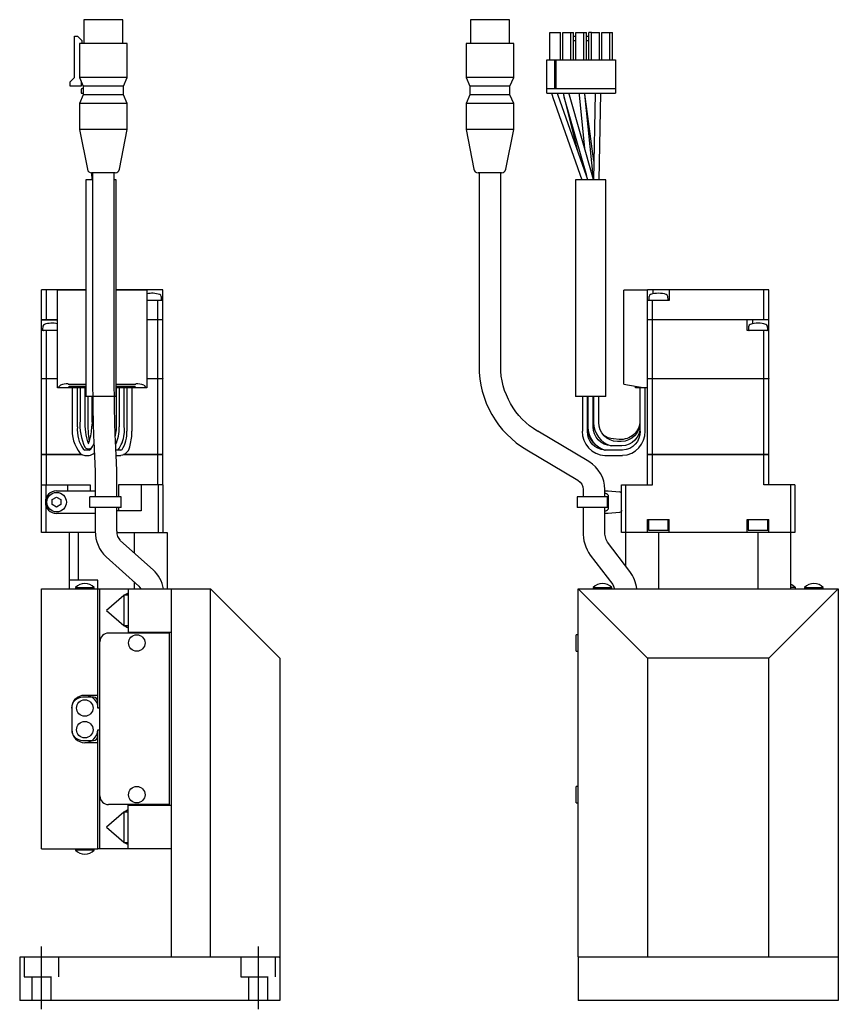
# Model space of a CAD drawing. Extents: x 0 to 420, y -8 to 410.
# Drawn here: x 230.7 to 419.6, y 90.7 to 319 of the extents above; entities that cross this region are included whole.
import ezdxf

# ---------------------------------------------------------------- set-up
doc = ezdxf.new("R2010")
doc.units = 0
doc.header["$LTSCALE"] = 0.5
doc.linetypes.add('CENTER', pattern=[50.8, 31.75, -6.35, 6.35, -6.35])
doc.linetypes.add('DASHED', pattern=[19.05, 12.7, -6.35])
for name, color, linetype in [('MSM_CENTER', 1, 'CENTER'), ('MSM_CONTINUOUS', 7, 'CONTINUOUS'), ('MSM_DASHED', 4, 'DASHED')]:
    doc.layers.add(name, color=color, linetype=linetype)

msp = doc.modelspace()

# ---------------------------------------------------------------- linework, layer by layer
at = {"layer": 'MSM_CENTER'}
for p, q in [((235.72, 90.72), (235.72, 105.22)), ((285.72, 105.22), (285.72, 90.72))]:
    msp.add_line(p, q, dxfattribs=at)
at = {"layer": 'MSM_CONTINUOUS'}
for p, q in [((254.52, 319.02), (245.52, 319.02)), ((245.52, 319.02), (245.52, 313.52)), ((254.52, 313.52), (254.52, 319.02)), ((343.7, 319.02), (334.7, 319.02)), ((334.7, 319.02), (334.7, 313.52)), ((343.7, 313.52), (343.7, 319.02)), ((243.36, 305.69), (243.36, 315.23)), ((243.36, 315.23), (244.06, 315.23)), ((244.06, 315.23), (245.06, 314.23)), ((353.08, 316.12), (355.48, 316.12)), ((353.08, 309.77), (353.08, 316.12)), ((355.48, 309.77), (355.48, 316.12)), ((356.08, 316.12), (357.88, 316.12)), ((356.08, 309.77), (356.08, 316.12)), ((357.88, 309.77), (357.88, 316.12)), ((357.88, 316.12), (358.48, 316.12)), ((358.48, 309.77), (358.48, 316.12)), ((358.48, 315.23), (359.08, 315.23)), ((359.08, 316.12), (360.88, 316.12)), ((359.08, 309.77), (359.08, 316.12)), ((360.88, 309.77), (360.88, 316.12)), ((360.88, 316.12), (361.48, 316.12)), ((361.48, 309.77), (361.48, 316.12)), ((361.48, 315.23), (362.08, 315.23)), ((362.08, 309.77), (362.08, 316.12)), ((362.68, 316.12), (362.08, 316.12)), ((362.68, 309.77), (362.68, 316.12)), ((362.68, 316.12), (364.48, 316.12)), ((364.48, 309.77), (364.48, 316.12)), ((365.08, 316.12), (366.88, 316.12)), ((365.08, 309.77), (365.08, 316.12)), ((366.88, 309.77), (366.88, 316.12)), ((366.88, 316.12), (367.48, 316.12)), ((367.48, 309.77), (367.48, 316.12)), ((255.52, 313.52), (244.52, 313.52)), ((244.52, 313.52), (244.52, 305.72)), ((245.06, 314.23), (245.06, 313.52)), ((255.52, 305.72), (255.52, 313.52)), ((344.7, 313.52), (333.7, 313.52)), ((333.7, 313.52), (333.7, 305.72)), ((344.7, 305.72), (344.7, 313.52)), ((358.48, 314.23), (359.08, 314.23)), ((361.48, 314.23), (362.08, 314.23)), ((352.35, 302.12), (352.35, 309.77)), ((352.35, 309.77), (368.2, 309.77)), ((354.13, 309.77), (354.13, 303.14)), ((354.43, 309.77), (354.43, 303.14)), ((368.2, 309.77), (368.2, 302.12)), ((242.34, 304.67), (243.36, 305.69)), ((242.34, 303.67), (242.34, 304.67)), ((244.87, 303.67), (242.34, 303.67)), ((255.52, 305.72), (244.52, 305.72)), ((244.52, 305.72), (245.37, 303.72)), ((244.87, 304.9), (244.87, 303.67)), ((254.67, 303.72), (245.37, 303.72)), ((245.37, 303.72), (245.37, 301.72)), ((254.67, 303.72), (255.52, 305.72)), ((254.67, 301.72), (254.67, 303.72)), ((344.7, 305.72), (333.7, 305.72)), ((333.7, 305.72), (334.55, 303.72)), ((343.85, 303.72), (334.55, 303.72)), ((334.55, 303.72), (334.55, 301.72)), ((343.85, 303.72), (344.7, 305.72)), ((343.85, 301.72), (343.85, 303.72)), ((245.37, 301.72), (244.52, 299.72)), ((244.91, 302.84), (244.91, 302.12)), ((244.91, 302.12), (245.37, 302.12)), ((245.37, 303.14), (245.21, 303.14)), ((254.67, 301.72), (245.37, 301.72)), ((255.52, 299.72), (254.67, 301.72)), ((334.55, 301.72), (333.7, 299.72)), ((343.85, 301.72), (334.55, 301.72)), ((344.7, 299.72), (343.85, 301.72)), ((352.35, 303.14), (368.2, 303.14)), ((352.35, 302.12), (368.2, 302.12)), ((353.46, 302.13), (353.72, 301.09)), ((354.95, 301.52), (354.78, 302.12)), ((354.95, 301.51), (354.78, 302.12)), ((361.5, 283.05), (354.95, 301.52)), ((356.13, 302.12), (356.27, 301.36)), ((356.14, 302.13), (356.31, 301.27)), ((356.27, 301.36), (359.38, 289.05)), ((357.56, 301.63), (357.45, 302.12)), ((363.1, 282.2), (357.56, 301.63)), ((359.8, 302.12), (359.83, 301.71)), ((359.83, 301.71), (361.08, 289.3)), ((361.13, 301.84), (361.11, 302.12)), ((361.13, 301.88), (361.11, 302.12)), ((363.18, 286.42), (361.13, 301.88)), ((363.09, 282.24), (361.13, 301.84)), ((363.5, 302.04), (363.1, 282.2)), ((363.5, 302.12), (363.49, 301.97)), ((363.5, 302.12), (363.5, 302.04)), ((364.4, 282.12), (364.8, 302.01)), ((364.8, 302.01), (364.8, 302.12)), ((255.52, 299.72), (244.52, 299.72)), ((244.52, 299.72), (244.52, 293.72)), ((255.52, 293.72), (255.52, 299.72)), ((344.7, 299.72), (333.7, 299.72)), ((333.7, 299.72), (333.7, 293.72)), ((344.7, 293.72), (344.7, 299.72)), ((353.72, 301.09), (360.46, 282.12)), ((356.31, 301.27), (361.5, 283.06)), ((255.52, 293.72), (244.52, 293.72)), ((244.52, 293.72), (246.33, 284.53)), ((253.72, 284.53), (255.52, 293.72)), ((344.7, 293.72), (333.7, 293.72)), ((333.7, 293.72), (335.5, 284.53)), ((342.89, 284.53), (344.7, 293.72)), ((252.74, 283.72), (247.31, 283.72)), ((247.31, 283.72), (247.33, 282.12)), ((247.52, 283.72), (247.52, 239.11)), ((252.52, 239.11), (252.52, 283.72)), ((341.91, 283.72), (336.48, 283.72)), ((336.7, 283.72), (336.7, 239.11)), ((341.7, 239.11), (341.7, 283.72)), ((247.52, 282.12), (245.96, 282.12)), ((245.96, 282.12), (245.96, 232.12)), ((252.96, 282.12), (252.52, 282.12)), ((252.96, 232.12), (252.96, 282.12)), ((365.95, 282.12), (358.95, 282.12)), ((358.95, 282.12), (358.95, 232.12)), ((361.8, 282.12), (361.5, 283.05)), ((365.95, 232.12), (365.95, 282.12)), ((235.72, 249.83), (235.72, 256.72)), ((245.96, 256.72), (235.72, 256.72)), ((236.88, 249.83), (236.88, 256.72)), ((239.42, 234.12), (239.42, 256.62)), ((245.96, 256.62), (239.42, 256.62)), ((263.72, 256.72), (252.96, 256.72)), ((260.02, 256.62), (252.96, 256.62)), ((259.97, 256.62), (259.97, 256.72)), ((260.02, 256.62), (260.02, 234.12)), ((263.72, 249.83), (263.72, 256.72)), ((370.1, 234.98), (370.1, 256.62)), ((375.6, 256.62), (370.1, 256.62)), ((375.6, 218.72), (375.6, 256.72)), ((403.6, 256.72), (375.6, 256.72)), ((376.85, 256.72), (376.85, 255.78)), ((380.6, 256.72), (380.6, 254.22)), ((402.44, 249.83), (402.44, 256.72)), ((403.6, 249.83), (403.6, 256.72)), ((263.72, 254.22), (260.02, 254.22)), ((262.57, 249.83), (262.57, 254.22)), ((263.45, 254.43), (263.39, 255.19)), ((380.6, 254.22), (375.6, 254.22)), ((375.93, 255.19), (375.87, 254.43)), ((376.75, 249.83), (376.75, 254.22)), ((380.33, 254.43), (380.26, 255.19)), ((235.72, 249.83), (239.42, 249.83)), ((235.72, 236.22), (235.72, 249.82)), ((235.72, 249.82), (239.42, 249.82)), ((235.73, 249.82), (235.73, 249.83)), ((236.88, 249.82), (236.88, 249.83)), ((260.02, 249.83), (263.72, 249.83)), ((263.72, 249.82), (260.02, 249.82)), ((262.56, 249.82), (262.56, 249.83)), ((262.57, 236.22), (262.57, 249.82)), ((263.71, 249.82), (263.71, 249.83)), ((263.72, 236.22), (263.72, 249.82)), ((375.6, 249.83), (403.6, 249.83)), ((403.6, 249.82), (375.6, 249.82)), ((375.61, 249.82), (375.61, 249.83)), ((376.75, 236.22), (376.75, 249.82)), ((376.76, 249.82), (376.76, 249.83)), ((398.6, 247.32), (398.6, 249.82)), ((399.85, 249.82), (399.85, 248.89)), ((402.43, 249.82), (402.43, 249.83)), ((403.59, 249.82), (403.59, 249.83)), ((403.6, 236.22), (403.6, 249.82)), ((239.42, 247.32), (235.72, 247.32)), ((236.06, 248.3), (235.99, 247.54)), ((236.88, 236.22), (236.88, 247.32)), ((403.6, 247.32), (398.6, 247.32)), ((398.93, 248.3), (398.87, 247.54)), ((402.44, 236.22), (402.44, 247.32)), ((403.33, 247.54), (403.26, 248.3)), ((235.72, 236.22), (239.42, 236.22)), ((235.72, 218.72), (235.72, 236.21)), ((239.42, 236.21), (235.72, 236.21)), ((235.73, 236.22), (235.73, 236.21)), ((236.88, 236.22), (236.88, 236.21)), ((236.88, 218.72), (236.88, 236.21)), ((260.02, 236.22), (263.72, 236.22)), ((263.72, 236.21), (260.02, 236.21)), ((262.56, 236.22), (262.56, 236.21)), ((262.57, 218.72), (262.57, 236.21)), ((263.71, 236.22), (263.71, 236.21)), ((263.72, 218.72), (263.72, 236.21)), ((375.6, 236.22), (403.6, 236.22)), ((403.6, 236.21), (375.6, 236.21)), ((375.61, 236.22), (375.61, 236.21)), ((376.75, 218.72), (376.75, 236.21)), ((376.76, 236.22), (376.76, 236.21)), ((402.43, 236.22), (402.43, 236.21)), ((402.44, 218.72), (402.44, 236.21)), ((403.59, 236.22), (403.59, 236.21)), ((403.6, 218.72), (403.6, 236.21)), ((245.96, 234.12), (239.42, 234.12)), ((239.53, 234.12), (240.13, 234.72)), ((241.9, 234.98), (245.96, 234.98)), ((242.12, 234.51), (245.96, 234.51)), ((242.12, 234.12), (242.12, 234.51)), ((242.82, 234.12), (242.82, 225.12)), ((244.02, 225.12), (244.02, 234.12)), ((244.62, 234.12), (244.62, 226.6)), ((245.82, 226.6), (245.82, 234.12)), ((252.96, 234.98), (257.54, 234.98)), ((252.96, 234.51), (257.32, 234.51)), ((260.02, 234.12), (252.96, 234.12)), ((253.02, 226.12), (253.02, 234.12)), ((253.62, 234.12), (253.62, 225.12)), ((254.82, 225.12), (254.82, 234.12)), ((255.42, 234.12), (255.42, 224.12)), ((256.62, 224.12), (256.62, 234.12)), ((257.32, 234.12), (257.32, 234.51)), ((259.32, 234.72), (259.92, 234.12)), ((370.1, 234.98), (375, 234.12)), ((372.8, 234.12), (372.8, 234.51)), ((375.6, 234.12), (372.8, 234.12)), ((373.85, 234.12), (373.85, 224.12)), ((375.05, 224.12), (375.05, 234.12)), ((252.96, 232.12), (245.96, 232.12)), ((246.42, 232.12), (246.42, 226.58)), ((247.38, 232.12), (247.38, 226.67)), ((365.95, 232.12), (358.95, 232.12)), ((360.55, 232.12), (360.55, 224.12)), ((361.75, 224.12), (361.75, 232.12)), ((361.85, 232.12), (361.85, 225.12)), ((363.05, 225.12), (363.05, 232.12)), ((363.15, 232.12), (363.15, 225.12)), ((364.35, 226.12), (364.35, 232.12)), ((247.38, 226.7), (247.38, 226.66)), ((373.85, 226.6), (373.84, 226.36)), ((373.85, 226.6), (373.84, 226.36)), ((362.05, 217.07), (350.27, 224.06)), ((363.2, 224.41), (363.05, 225.62)), ((363.15, 225.12), (363.2, 224.41)), ((363.2, 224.41), (363.21, 224.38)), ((363.21, 224.38), (363.2, 224.41)), ((247.78, 221.8), (248.09, 214.81)), ((253.09, 215.03), (252.78, 222.02)), ((369.08, 222.19), (367.7, 222.32)), ((369.54, 221.72), (368.66, 221.72)), ((246.74, 219.72), (245.77, 219.72)), ((246.55, 221.24), (246.39, 221.18)), ((246.76, 220.04), (246.8, 220.05)), ((246.8, 220.05), (247, 220.13)), ((254.07, 219.72), (252.88, 219.72)), ((347.72, 219.76), (359.5, 212.77)), ((365.75, 219.73), (365.79, 219.72)), ((369.85, 219.72), (365.75, 219.72)), ((369.69, 220.72), (367.21, 220.72)), ((235.72, 218.72), (245, 218.72)), ((235.72, 211.72), (235.72, 218.71)), ((245.02, 218.71), (235.72, 218.71)), ((235.73, 218.72), (235.73, 218.71)), ((236.88, 218.72), (236.88, 218.71)), ((236.88, 211.72), (236.88, 218.71)), ((245.77, 218.52), (246.73, 218.52)), ((252.93, 218.52), (254.07, 218.52)), ((263.72, 218.71), (254.67, 218.71)), ((254.69, 218.72), (263.72, 218.72)), ((262.56, 218.72), (262.56, 218.71)), ((262.57, 211.72), (262.57, 218.71)), ((263.71, 218.72), (263.71, 218.71)), ((263.72, 211.72), (263.72, 218.71)), ((365.75, 218.52), (369.85, 218.52)), ((375.6, 218.72), (403.6, 218.72)), ((375.6, 211.72), (375.6, 218.71)), ((403.6, 218.71), (375.6, 218.71)), ((375.61, 218.72), (375.61, 218.71)), ((376.75, 211.72), (376.75, 218.71)), ((376.76, 218.72), (376.76, 218.71)), ((402.43, 218.72), (402.43, 218.71)), ((402.44, 211.72), (402.44, 218.71)), ((403.59, 218.72), (403.59, 218.71)), ((403.6, 211.72), (403.6, 218.71)), ((248.09, 214.81), (248.15, 210.62)), ((253.15, 210.62), (253.09, 215.03)), ((235.72, 200.72), (235.72, 211.72)), ((235.72, 211.72), (246.96, 211.72)), ((236.72, 211.72), (236.72, 208.43)), ((239.22, 210.32), (248.15, 210.32)), ((241.72, 211.72), (241.72, 210.32)), ((246.96, 211.72), (246.96, 210.32)), ((248.15, 210.62), (248.15, 208.97)), ((253.15, 208.97), (253.15, 210.62)), ((253.49, 211.72), (253.49, 208.97)), ((263.72, 211.72), (253.49, 211.72)), ((258.72, 211.72), (258.72, 205.72)), ((262.72, 200.72), (262.72, 211.72)), ((263.72, 211.72), (263.72, 200.72)), ((360.73, 210.62), (360.73, 208.97)), ((365.73, 208.97), (365.73, 210.62)), ((365.73, 210.32), (366.5, 210.32)), ((366.5, 210.32), (369.14, 210.09)), ((369.6, 200.72), (369.6, 211.72)), ((369.6, 211.72), (376.75, 211.72)), ((370.6, 192.96), (370.6, 211.72)), ((409.6, 211.72), (402.44, 211.72)), ((408.6, 211.72), (408.6, 187.72)), ((409.6, 211.72), (409.6, 200.72)), ((238.22, 208.3), (239.22, 208.87)), ((238.22, 207.14), (238.22, 208.3)), ((239.22, 208.87), (240.22, 208.3)), ((240.22, 208.3), (240.22, 207.14)), ((246.89, 206.47), (246.89, 208.97)), ((247.14, 208.97), (246.89, 208.97)), ((254.12, 208.97), (247.14, 208.97)), ((254.12, 206.47), (254.12, 208.97)), ((366.33, 208.97), (359.33, 208.97)), ((359.33, 208.97), (359.33, 206.47)), ((366.33, 206.47), (366.33, 208.97)), ((366.5, 209.32), (366.5, 206.12)), ((236.72, 207.01), (236.72, 200.72)), ((239.22, 206.56), (238.22, 207.14)), ((240.22, 207.14), (239.22, 206.56)), ((247.14, 206.47), (246.89, 206.47)), ((254.12, 206.47), (247.14, 206.47)), ((248.15, 206.47), (248.15, 200.99)), ((253.15, 200.99), (253.15, 206.47)), ((258.72, 205.72), (253.15, 205.72)), ((253.49, 206.47), (253.49, 205.72)), ((366.33, 206.47), (359.33, 206.47)), ((360.73, 206.47), (360.73, 200.99)), ((365.73, 200.99), (365.73, 206.47)), ((248.15, 205.12), (239.22, 205.12)), ((366.5, 205.12), (365.73, 205.12)), ((369.14, 205.35), (366.5, 205.12)), ((375.6, 203.72), (380.6, 203.72)), ((375.6, 200.72), (375.6, 203.72)), ((375.85, 203.72), (375.85, 201.22)), ((380.35, 201.22), (380.35, 203.72)), ((380.6, 200.72), (380.6, 203.72)), ((398.6, 203.72), (403.6, 203.72)), ((398.6, 200.72), (398.6, 203.72)), ((398.85, 203.72), (398.85, 201.22)), ((403.35, 201.22), (403.35, 203.72)), ((403.6, 200.72), (403.6, 203.72)), ((375.85, 201.22), (380.35, 201.22)), ((398.85, 201.22), (403.35, 201.22)), ((248.16, 200.72), (235.72, 200.72)), ((242.22, 187.72), (242.22, 200.72)), ((244.22, 200.72), (244.22, 189.72)), ((253.17, 200.72), (264.72, 200.72)), ((261.52, 192.08), (254, 198.83)), ((257.22, 195.94), (257.22, 200.72)), ((264.72, 200.72), (264.72, 187.72)), ((409.6, 200.72), (369.6, 200.72)), ((378.1, 200.72), (378.1, 187.72)), ((401.1, 187.72), (401.1, 200.72)), ((371.53, 191.74), (366.36, 198.49)), ((250.66, 195.11), (258.18, 188.36)), ((362.39, 195.45), (367.56, 188.7)), ((248.72, 189.72), (242.22, 189.72)), ((248.72, 160.22), (248.72, 189.72)), ((235.72, 127.72), (235.72, 187.72)), ((235.72, 187.72), (274.72, 187.72)), ((243.57, 188.01), (247.87, 188.01)), ((243.57, 188.01), (243.57, 187.72)), ((247.87, 187.72), (247.87, 188.01)), ((249.22, 127.72), (249.22, 187.72)), ((255.72, 187.72), (255.72, 177.52)), ((257.22, 187.72), (257.22, 189.22)), ((258.18, 188.36), (258.67, 187.72)), ((265.72, 102.72), (265.72, 187.72)), ((274.72, 102.82), (274.72, 187.72)), ((290.72, 171.72), (274.72, 187.72)), ((359.6, 187.72), (419.6, 187.72)), ((375.6, 171.72), (359.6, 187.72)), ((359.6, 102.82), (359.6, 187.72)), ((363.05, 188.01), (367.35, 188.01)), ((363.05, 188.01), (363.05, 187.72)), ((367.35, 187.72), (367.35, 188.01)), ((367.56, 188.7), (368, 187.72)), ((419.6, 187.72), (403.6, 171.72)), ((409.75, 188.01), (408.6, 188.01)), ((409.75, 187.72), (409.75, 188.01)), ((411.85, 188.01), (416.15, 188.01)), ((411.85, 188.01), (411.85, 187.72)), ((416.15, 187.72), (416.15, 188.01)), ((419.6, 187.72), (419.6, 102.82)), ((254.77, 186.16), (250.72, 182.72)), ((254.72, 186.22), (254.72, 179.22)), ((255.72, 186.22), (254.72, 186.22)), ((255.6, 186.62), (254.85, 186.22)), ((255.72, 186.46), (255.6, 186.62)), ((250.72, 182.72), (254.77, 179.28)), ((254.72, 179.22), (255.72, 179.22)), ((254.85, 179.22), (255.6, 178.82)), ((255.6, 178.82), (255.72, 178.98)), ((265.22, 177.52), (251.22, 177.52)), ((255.72, 177.72), (265.72, 177.72)), ((264.22, 177.72), (264.22, 177.52)), ((265.22, 177.52), (265.22, 137.92)), ((359.1, 173.32), (359.1, 177.12)), ((359.6, 177.12), (359.1, 177.12)), ((290.72, 171.72), (290.72, 102.82)), ((359.1, 173.32), (359.6, 173.32)), ((403.6, 171.72), (375.6, 171.72)), ((375.6, 171.72), (375.6, 102.82)), ((403.6, 102.82), (403.6, 171.72)), ((247.72, 162.72), (245.22, 162.72)), ((245.72, 163.22), (248.72, 163.22)), ((242.72, 160.22), (242.72, 155.22)), ((249.22, 160.22), (248.72, 160.22)), ((248.72, 127.72), (248.72, 155.22)), ((248.72, 155.22), (249.22, 155.22)), ((245.22, 152.72), (247.72, 152.72)), ((248.72, 152.22), (245.72, 152.22)), ((359.1, 138.32), (359.1, 142.12)), ((359.6, 142.12), (359.1, 142.12)), ((265.22, 137.92), (251.22, 137.92)), ((255.72, 127.72), (255.72, 137.92)), ((265.72, 137.72), (255.72, 137.72)), ((264.22, 137.92), (264.22, 137.72)), ((359.1, 138.32), (359.6, 138.32)), ((254.76, 136.15), (250.72, 132.72)), ((254.72, 136.22), (254.72, 129.22)), ((255.72, 136.22), (254.72, 136.22)), ((255.6, 136.62), (254.85, 136.22)), ((255.72, 136.46), (255.6, 136.62)), ((250.72, 132.72), (254.76, 129.29)), ((254.72, 129.22), (255.72, 129.22)), ((254.85, 129.22), (255.6, 128.82)), ((255.6, 128.82), (255.72, 128.98)), ((235.72, 127.72), (248.72, 127.72)), ((243.57, 127.72), (243.57, 127.43)), ((247.87, 127.43), (243.57, 127.43)), ((247.87, 127.43), (247.87, 127.72)), ((265.72, 127.72), (248.72, 127.72)), ((265.72, 102.82), (274.72, 102.82)), ((274.72, 102.82), (274.82, 102.72)), ((290.62, 102.72), (290.72, 102.82)), ((359.6, 102.82), (359.7, 102.72)), ((375.5, 102.72), (375.6, 102.82)), ((375.6, 102.82), (403.6, 102.82)), ((403.6, 102.82), (403.7, 102.72)), ((419.5, 102.72), (419.6, 102.82)), ((230.72, 102.72), (230.72, 92.72)), ((290.72, 102.72), (230.72, 102.72)), ((290.72, 102.72), (290.72, 92.72)), ((359.6, 102.72), (359.6, 92.72)), ((419.6, 102.72), (359.6, 102.72)), ((419.6, 102.72), (419.6, 92.72)), ((290.72, 92.72), (230.72, 92.72)), ((419.6, 92.72), (359.6, 92.72))]:
    msp.add_line(p, q, dxfattribs=at)
for centre, radius in [((239.22, 207.72), 2.25), ((257.72, 175.22), 1.9), ((245.72, 160.22), 1.9), ((245.72, 155.22), 1.9), ((257.72, 140.22), 1.9)]:
    msp.add_circle(centre, radius, dxfattribs=at)
for centre, radius, start, end in [((245.21, 302.84), 0.3, 90, 180), ((247.31, 284.72), 1, 191.1187, 270), ((252.74, 284.72), 1, 270, 348.8813), ((336.48, 284.72), 1, 191.1187, 270), ((341.91, 284.72), 1, 270, 348.8813), ((261.22, 249.91), 6, 72.3708, 101.537), ((378.1, 249.91), 6, 72.3708, 107.6291), ((262.89, 255.15), 0.5, 5, 72.3708), ((263.26, 254.41), 0.2, 288.1949, 5), ((376.07, 254.41), 0.2, 175, 251.8051), ((376.43, 255.15), 0.5, 107.6292, 175), ((379.76, 255.15), 0.5, 5, 72.3708), ((380.13, 254.41), 0.2, 288.1949, 5), ((238.22, 243.02), 6, 78.463, 107.6292), ((401.1, 243.02), 6, 72.3708, 107.6291), ((236.19, 247.52), 0.2, 175, 270), ((236.56, 248.26), 0.5, 107.6292, 175), ((399.07, 247.52), 0.2, 175, 270), ((399.43, 248.26), 0.5, 107.6292, 175), ((402.76, 248.26), 0.5, 5, 72.3708), ((403.13, 247.52), 0.2, 270, 5), ((715.03, 237.47), 467.51, 179.7991, 181.9215), ((359.2, 239.11), 22.5, 179.9968, 239.3272), ((241.66, 230.48), 4.51, 86.9565, 109.8759), ((257.76, 230.35), 4.64, 70.4546, 92.713), ((257.32, 225.68), 12.73, 175.8454, 204.6186), ((273.29, 225.84), 26.87, 178.4238, 188.8516), ((233.63, 225.94), 13.77, 2.9984, 2.9996), ((242.09, 225.28), 10.96, 346.5565, 4.385), ((368.73, 226.09), 5.59, 179.7079, 254.0346), ((251.53, 224.36), 8.74, 175.0197, 218.3235), ((251.71, 224.37), 7.72, 174.4381, 215.6687), ((233.63, 225.94), 13.77, 342.1759, 357.1972), ((244.92, 224.59), 8.72, 335.0761, 3.4586), ((248.58, 223.61), 6.86, 326.8577, 4.2662), ((246.42, 224.25), 8.45, 354.0847, 5.9153), ((245.23, 224.01), 11.39, 344.0263, 0.5737), ((365.95, 223.92), 5.41, 177.9067, 267.8727), ((367.42, 225.04), 5.57, 179.2277, 252.6191), ((369.64, 223.93), 5.41, 272.1863, 2.0343), ((245.89, 221.77), 0.846, 321.4689, 356.9127), ((247.62, 224.18), 7.25, 321.9863, 353.6299), ((245.84, 220.34), 0.622, 228.9031, 263.0608), ((246.51, 220.99), 0.978, 218.7039, 284.8652), ((246.53, 220.58), 0.889, 283.8661, 321.118), ((246.55, 221.25), 1.21, 291.8456, 319.7784), ((239.84, 224.54), 8.65, 328.5524, 337.0999), ((253.59, 221.08), 2.6, 280.5511, 355.471), ((253.96, 220.23), 0.517, 281.8582, 314.7596), ((245.8, 220.24), 1.72, 229.0024, 268.8954), ((246.28, 221.23), 2.75, 279.2724, 306.1549), ((358.23, 210.62), 7.5, 359.9978, 59.3281), ((239.22, 207.72), 2.6, 90, 270), ((369.1, 209.59), 0.5, 360, 85), ((365.64, 208.69), 1.07, 36.5338, 85.2986), ((365.64, 206.75), 1.07, 274.7014, 323.4662), ((256.05, 200.88), 7.9, 179.1704, 226.9119), ((370.01, 200.76), 9.29, 178.5737, 214.8576), ((256.32, 186.44), 7.67, 9.6237, 47.3301), ((364.56, 186.72), 8.59, 6.6876, 35.7521), ((245.72, 185.92), 3, 44.22, 135.78), ((365.2, 185.92), 3, 44.22, 135.78), ((407.6, 185.92), 3, 44.22, 70.5288), ((414, 185.92), 3, 44.22, 135.78), ((251.22, 175.52), 2, 90, 180), ((245.22, 160.22), 2.5, 90, 180), ((247.72, 161.72), 1, 360, 90), ((245.72, 155.22), 3, 180, 360), ((245.22, 155.22), 2.5, 180, 270), ((247.72, 153.72), 1, 270, 360), ((251.22, 139.92), 2, 180, 270), ((245.72, 129.52), 3, 224.22, 315.78)]:
    msp.add_arc(centre, radius, start, end, dxfattribs=at)
at = {"layer": 'MSM_CONTINUOUS', "extrusion": (0, 0, -1)}
for centre, radius, start, end in [((-708.29, 237.37), 455.77, 358.0704, 0.2196), ((-359.2, 239.11), 17.5, 300.6743, 0.0039), ((-259.58, 225.83), 13.78, 340.6907, 3.2092), ((-222.1, 225.92), 25.29, 178.3223, 181.4809), ((-368.7, 226.08), 4.36, 270.6063, 0.5686), ((-369.46, 226.57), 4.39, 179.8692, 274.9179), ((-369.49, 226.07), 4.36, 179.4143, 269.4108), ((-365.96, 223.94), 4.22, 272.931, 2.4936), ((-367.19, 225.01), 5.45, 293.9954, 358.8909), ((-367.33, 225.01), 4.29, 271.6879, 1.5108), ((-369.56, 225), 4.29, 178.4433, 268.358), ((-369.64, 223.93), 4.22, 177.4296, 267.1458), ((-368.08, 226.67), 4.37, 275.0458, 307.0419), ((-358.23, 210.62), 2.5, 120.678, 180.0073), ((-369.1, 205.85), 0.5, 180, 265), ((-256.14, 200.91), 2.98, 315.8822, 1.5929), ((-370.36, 200.83), 4.64, 329.639, 1.9447), ((-245.72, 160.22), 3, 0, 180)]:
    msp.add_arc(centre, radius, start, end, dxfattribs=at)
at = {"layer": 'MSM_DASHED'}
for p, q in [((231.72, 102.72), (231.72, 98.22)), ((239.72, 98.22), (239.72, 102.72)), ((281.72, 102.72), (281.72, 98.22)), ((289.72, 98.22), (289.72, 102.72)), ((231.72, 98.22), (239.72, 98.22)), ((233.47, 98.22), (233.47, 92.72)), ((237.97, 92.72), (237.97, 98.22)), ((281.72, 98.22), (289.72, 98.22)), ((283.47, 98.22), (283.47, 92.72)), ((287.97, 92.72), (287.97, 98.22))]:
    msp.add_line(p, q, dxfattribs=at)

doc.saveas('drawing.dxf')
